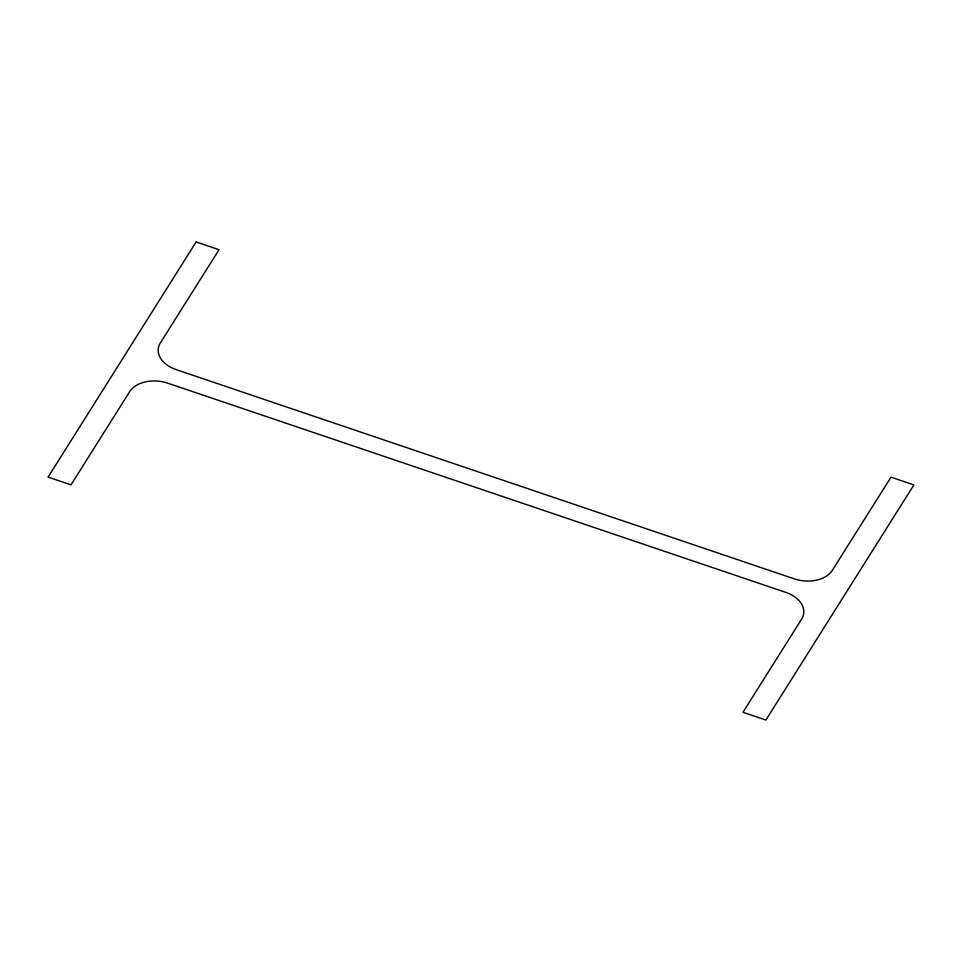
<?xml version="1.0" encoding="UTF-8"?>
<svg xmlns="http://www.w3.org/2000/svg" width="962" height="962" viewBox="0 0 962 962"><rect width="100%" height="100%" fill="white"/><g stroke="black" fill="none" stroke-linecap="round" stroke-linejoin="round"><path stroke-width="1.44" d="M196.128 241.955L48.1 477.092L71.008 484.836L129.666 391.666A29.245 19.721 6.2 0 1 167.713 383.153L785.774 592.364A29.245 19.721 6.2 0 1 801.623 619.119L742.965 712.289L765.872 720.045L913.9 484.908L890.992 477.164L832.334 570.334A29.245 19.721 6.2 0 1 794.287 578.847L176.226 369.636A29.245 19.721 6.2 0 1 160.377 342.881L219.035 249.711L196.128 241.955"/></g></svg>
